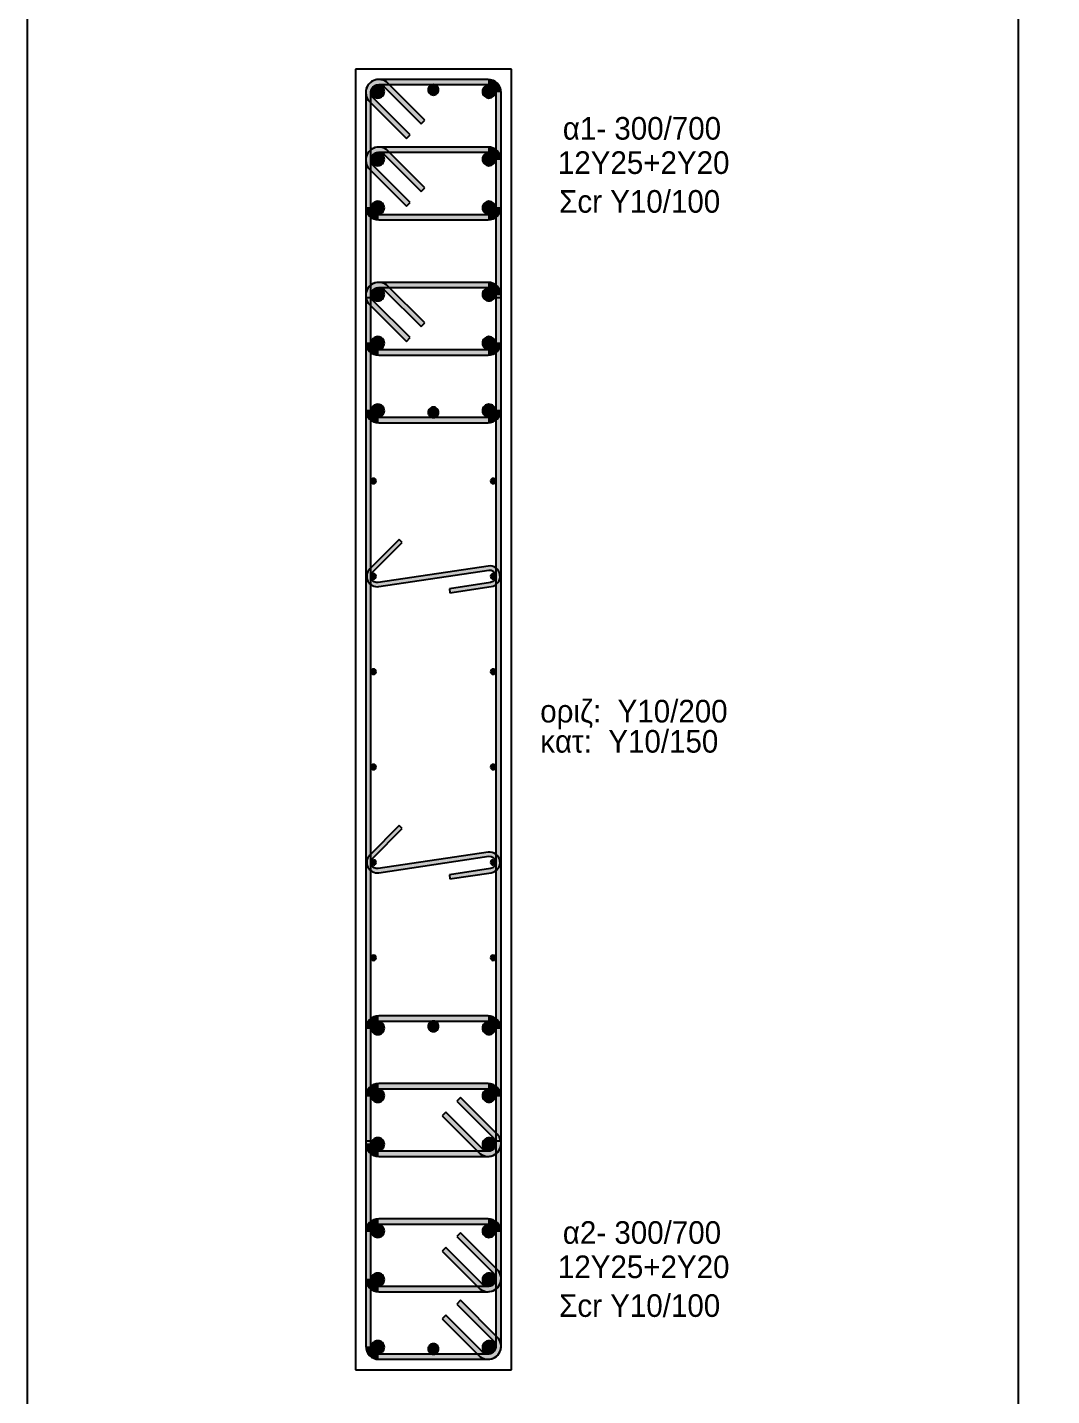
# Model space of a CAD drawing. Header units: millimetres. Extents: x -2171 to 1563, y -1758 to -1505.
# Drawn here: x -1565.68 to -1555.84, y -1618.54 to -1605.4 of the extents above; entities that cross this region are included whole.
import ezdxf

# ---------------------------------------------------------------- set-up
doc = ezdxf.new("R2010")
doc.units = ezdxf.units.MM
for name, color, linetype in [('-S_TEXT', 3, 'Continuous'), ('Col_Det', 7, 'Continuous'), ('Col_Det_Fill', 7, 'Continuous'), ('Geo_Col_Pro_1', 7, 'Continuous')]:
    doc.layers.add(name, color=color, linetype=linetype)
doc.styles.add('S1Arl22_b_934_161', font='arial.ttf', dxfattribs={"width": 0.933629, "height": 0.002175})

msp = doc.modelspace()

# ---------------------------------------------------------------- hatches: boundary and pattern name
at = {"layer": 'Col_Det_Fill'}
for color, points in [(252, [(-1562.2471, -1605.9675), (-1562.2117, -1605.9321, 0.6681786), (-1562.4251, -1606.0205), (-1562.3751, -1606.0205, -0.6681786)]), (252, [(-1562.3001, -1605.9455), (-1562.3001, -1605.8955, 0.6681786), (-1562.3885, -1606.1089), (-1562.3532, -1606.0735, -0.6681786)]), (252, [(-1561.2501, -1605.9455), (-1561.2501, -1605.8955), (-1562.3001, -1605.8955), (-1562.3001, -1605.9455)]), (252, [(-1561.1751, -1606.0205), (-1561.1251, -1606.0205, 0.4142136), (-1561.2501, -1605.8955), (-1561.2501, -1605.9455, -0.4142136)]), (252, [(-1562.3751, -1606.0205), (-1562.4251, -1606.0205), (-1562.4251, -1609.0705), (-1562.3751, -1609.0705)]), (12, [(-1562.309, -1605.9492, 0.4142136), (-1562.3715, -1606.0117, 0.4142136), (-1562.309, -1606.0742, 0.4142136), (-1562.2465, -1606.0117, 0.4142136)]), (252, [(-1561.8936, -1606.321), (-1561.8582, -1606.2857), (-1562.2117, -1605.9321), (-1562.2471, -1605.9675)]), (12, [(-1561.7752, -1605.9455, 0.4142136), (-1561.8252, -1605.9955, 0.4142136), (-1561.7752, -1606.0455, 0.4142136), (-1561.7252, -1605.9955, 0.4142136)]), (12, [(-1561.2413, -1605.9492, 0.4142136), (-1561.3038, -1606.0117, 0.4142136), (-1561.2413, -1606.0742, 0.4142136), (-1561.1788, -1606.0117, 0.4142136)]), (252, [(-1561.1751, -1609.0705), (-1561.1251, -1609.0705), (-1561.1251, -1606.0205), (-1561.1751, -1606.0205)]), (252, [(-1562.3532, -1606.0735), (-1562.3885, -1606.1089), (-1562.035, -1606.4624), (-1561.9996, -1606.4271)]), (252, [(-1562.2471, -1606.6175), (-1562.2117, -1606.5821, 0.6681786), (-1562.4251, -1606.6705), (-1562.3751, -1606.6705, -0.6681786)]), (252, [(-1562.3001, -1606.5955), (-1562.3001, -1606.5455, 0.6681786), (-1562.3885, -1606.7589), (-1562.3532, -1606.7235, -0.6681786)]), (252, [(-1561.2501, -1606.5955), (-1561.2501, -1606.5455), (-1562.3001, -1606.5455), (-1562.3001, -1606.5955)]), (252, [(-1561.8936, -1606.971), (-1561.8582, -1606.9357), (-1562.2117, -1606.5821), (-1562.2471, -1606.6175)]), (252, [(-1561.1751, -1606.6705), (-1561.1251, -1606.6705, 0.4142136), (-1561.2501, -1606.5455), (-1561.2501, -1606.5955, -0.4142136)]), (252, [(-1562.3751, -1606.6705), (-1562.4251, -1606.6705), (-1562.4251, -1607.1205), (-1562.3751, -1607.1205)]), (56, [(-1562.309, -1606.5992, 0.4142136), (-1562.3715, -1606.6617, 0.4142136), (-1562.309, -1606.7242, 0.4142136), (-1562.2465, -1606.6617, 0.4142136)]), (56, [(-1561.2413, -1606.5992, 0.4142136), (-1561.3038, -1606.6617, 0.4142136), (-1561.2413, -1606.7242, 0.4142136), (-1561.1788, -1606.6617, 0.4142136)]), (252, [(-1561.1751, -1607.1205), (-1561.1251, -1607.1205), (-1561.1251, -1606.6705), (-1561.1751, -1606.6705)]), (252, [(-1562.3532, -1606.7235), (-1562.3885, -1606.7589), (-1562.035, -1607.1124), (-1561.9996, -1607.0771)]), (56, [(-1562.309, -1607.0668, 0.4142136), (-1562.3715, -1607.1293, 0.4142136), (-1562.309, -1607.1918, 0.4142136), (-1562.2465, -1607.1293, 0.4142136)]), (56, [(-1561.2413, -1607.0668, 0.4142136), (-1561.3038, -1607.1293, 0.4142136), (-1561.2413, -1607.1918, 0.4142136), (-1561.1788, -1607.1293, 0.4142136)]), (252, [(-1562.3751, -1607.1205), (-1562.4251, -1607.1205, 0.4142136), (-1562.3001, -1607.2455), (-1562.3001, -1607.1955, -0.4142136)]), (252, [(-1562.3001, -1607.1955), (-1562.3001, -1607.2455), (-1561.2501, -1607.2455), (-1561.2501, -1607.1955)]), (252, [(-1561.2501, -1607.1955), (-1561.2501, -1607.2455, 0.4142136), (-1561.1251, -1607.1205), (-1561.1751, -1607.1205, -0.4142136)]), (252, [(-1562.2471, -1607.9175), (-1562.2117, -1607.8821, 0.6681786), (-1562.4251, -1607.9705), (-1562.3751, -1607.9705, -0.6681786)]), (252, [(-1562.3001, -1607.8955), (-1562.3001, -1607.8455, 0.6681786), (-1562.3885, -1608.0589), (-1562.3532, -1608.0235, -0.6681786)]), (56, [(-1562.309, -1607.8992, 0.4142136), (-1562.3715, -1607.9617, 0.4142136), (-1562.309, -1608.0242, 0.4142136), (-1562.2465, -1607.9617, 0.4142136)]), (252, [(-1561.2501, -1607.8955), (-1561.2501, -1607.8455), (-1562.3001, -1607.8455), (-1562.3001, -1607.8955)]), (252, [(-1561.8936, -1608.271), (-1561.8582, -1608.2357), (-1562.2117, -1607.8821), (-1562.2471, -1607.9175)]), (56, [(-1561.2413, -1607.8992, 0.4142136), (-1561.3038, -1607.9617, 0.4142136), (-1561.2413, -1608.0242, 0.4142136), (-1561.1788, -1607.9617, 0.4142136)]), (252, [(-1561.1751, -1607.9705), (-1561.1251, -1607.9705, 0.4142136), (-1561.2501, -1607.8455), (-1561.2501, -1607.8955, -0.4142136)]), (252, [(-1562.3751, -1607.9705), (-1562.4251, -1607.9705), (-1562.4251, -1608.4205), (-1562.3751, -1608.4205)]), (252, [(-1562.3751, -1607.994), (-1562.4251, -1607.994), (-1562.4251, -1616.0969), (-1562.3751, -1616.0969)]), (252, [(-1562.3532, -1608.0235), (-1562.3885, -1608.0589), (-1562.035, -1608.4124), (-1561.9996, -1608.3771)]), (252, [(-1561.1751, -1608.4205), (-1561.1251, -1608.4205), (-1561.1251, -1607.9705), (-1561.1751, -1607.9705)]), (252, [(-1561.1751, -1616.0969), (-1561.1251, -1616.0969), (-1561.1251, -1607.994), (-1561.1751, -1607.994)]), (252, [(-1562.3751, -1608.4205), (-1562.4251, -1608.4205, 0.4142136), (-1562.3001, -1608.5455), (-1562.3001, -1608.4955, -0.4142136)]), (56, [(-1562.309, -1608.3668, 0.4142136), (-1562.3715, -1608.4293, 0.4142136), (-1562.309, -1608.4918, 0.4142136), (-1562.2465, -1608.4293, 0.4142136)]), (56, [(-1561.2413, -1608.3668, 0.4142136), (-1561.3038, -1608.4293, 0.4142136), (-1561.2413, -1608.4918, 0.4142136), (-1561.1788, -1608.4293, 0.4142136)]), (252, [(-1561.2501, -1608.4955), (-1561.2501, -1608.5455, 0.4142136), (-1561.1251, -1608.4205), (-1561.1751, -1608.4205, -0.4142136)]), (252, [(-1562.3001, -1608.4955), (-1562.3001, -1608.5455), (-1561.2501, -1608.5455), (-1561.2501, -1608.4955)]), (252, [(-1562.3751, -1609.0705), (-1562.4251, -1609.0705, 0.4142136), (-1562.3001, -1609.1955), (-1562.3001, -1609.1455, -0.4142136)]), (12, [(-1562.309, -1609.0168, 0.4142136), (-1562.3715, -1609.0793, 0.4142136), (-1562.309, -1609.1418, 0.4142136), (-1562.2465, -1609.0793, 0.4142136)]), (12, [(-1561.7752, -1609.0455, 0.4142136), (-1561.8252, -1609.0955, 0.4142136), (-1561.7752, -1609.1455, 0.4142136), (-1561.7252, -1609.0955, 0.4142136)]), (12, [(-1561.2413, -1609.0168, 0.4142136), (-1561.3038, -1609.0793, 0.4142136), (-1561.2413, -1609.1418, 0.4142136), (-1561.1788, -1609.0793, 0.4142136)]), (252, [(-1561.2501, -1609.1455), (-1561.2501, -1609.1955, 0.4142136), (-1561.1251, -1609.0705), (-1561.1751, -1609.0705, -0.4142136)]), (252, [(-1562.3001, -1609.1455), (-1562.3001, -1609.1955), (-1561.2501, -1609.1955), (-1561.2501, -1609.1455)]), (133, [(-1562.3501, -1609.7792, 0.4142136), (-1562.3251, -1609.7542, 0.4142136), (-1562.3501, -1609.7292, 0.4142136), (-1562.3751, -1609.7542, 0.4142136)]), (133, [(-1561.2001, -1609.7792, 0.4142136), (-1561.1751, -1609.7542, 0.4142136), (-1561.2001, -1609.7292, 0.4142136), (-1561.2251, -1609.7542, 0.4142136)]), (252, [(-1562.3858, -1610.6), (-1562.3576, -1610.6283), (-1562.0747, -1610.3455), (-1562.103, -1610.3172)]), (252, [(-1562.3003, -1610.7696), (-1562.3062, -1610.7301, -0.7233449), (-1562.3576, -1610.6283), (-1562.3858, -1610.6, 0.7233449)]), (133, [(-1562.3501, -1610.6957, 0.4142136), (-1562.3251, -1610.6707, 0.4142136), (-1562.3501, -1610.6457, 0.4142136), (-1562.3751, -1610.6707, 0.4142136)]), (252, [(-1561.244, -1610.6114), (-1561.25, -1610.5718), (-1562.3062, -1610.7301), (-1562.3003, -1610.7696)]), (252, [(-1561.2262, -1610.7301), (-1561.2203, -1610.7696, 1), (-1561.25, -1610.5718), (-1561.244, -1610.6114, -1)]), (133, [(-1561.2001, -1610.6957, 0.4142136), (-1561.1751, -1610.6707, 0.4142136), (-1561.2001, -1610.6457, 0.4142136), (-1561.2251, -1610.6707, 0.4142136)]), (252, [(-1561.6218, -1610.7893), (-1561.6159, -1610.8289), (-1561.2203, -1610.7696), (-1561.2262, -1610.7301)]), (133, [(-1562.3501, -1611.6122, 0.4142136), (-1562.3251, -1611.5872, 0.4142136), (-1562.3501, -1611.5622, 0.4142136), (-1562.3751, -1611.5872, 0.4142136)]), (133, [(-1561.2001, -1611.6122, 0.4142136), (-1561.1751, -1611.5872, 0.4142136), (-1561.2001, -1611.5622, 0.4142136), (-1561.2251, -1611.5872, 0.4142136)]), (133, [(-1562.3501, -1612.5287, 0.4142136), (-1562.3251, -1612.5037, 0.4142136), (-1562.3501, -1612.4787, 0.4142136), (-1562.3751, -1612.5037, 0.4142136)]), (133, [(-1561.2001, -1612.5287, 0.4142136), (-1561.1751, -1612.5037, 0.4142136), (-1561.2001, -1612.4787, 0.4142136), (-1561.2251, -1612.5037, 0.4142136)]), (252, [(-1562.3858, -1613.3495), (-1562.3576, -1613.3777), (-1562.0747, -1613.0949), (-1562.103, -1613.0666)]), (252, [(-1562.3003, -1613.5191), (-1562.3062, -1613.4795, -0.7233449), (-1562.3576, -1613.3777), (-1562.3858, -1613.3495, 0.7233449)]), (133, [(-1562.3501, -1613.4452, 0.4142136), (-1562.3251, -1613.4202, 0.4142136), (-1562.3501, -1613.3952, 0.4142136), (-1562.3751, -1613.4202, 0.4142136)]), (252, [(-1561.244, -1613.3608), (-1561.25, -1613.3213), (-1562.3062, -1613.4795), (-1562.3003, -1613.5191)]), (252, [(-1561.2262, -1613.4795), (-1561.2203, -1613.5191, 1), (-1561.25, -1613.3213), (-1561.244, -1613.3608, -1)]), (133, [(-1561.2001, -1613.4452, 0.4142136), (-1561.1751, -1613.4202, 0.4142136), (-1561.2001, -1613.3952, 0.4142136), (-1561.2251, -1613.4202, 0.4142136)]), (252, [(-1561.6218, -1613.5388), (-1561.6159, -1613.5783), (-1561.2203, -1613.5191), (-1561.2262, -1613.4795)]), (133, [(-1562.3501, -1614.3617, 0.4142136), (-1562.3251, -1614.3367, 0.4142136), (-1562.3501, -1614.3117, 0.4142136), (-1562.3751, -1614.3367, 0.4142136)]), (133, [(-1561.2001, -1614.3617, 0.4142136), (-1561.1751, -1614.3367, 0.4142136), (-1561.2001, -1614.3117, 0.4142136), (-1561.2251, -1614.3367, 0.4142136)]), (252, [(-1562.3001, -1614.9454), (-1562.3001, -1614.8954, 0.4142136), (-1562.4251, -1615.0204), (-1562.3751, -1615.0204, -0.4142136)]), (12, [(-1562.309, -1615.0741, 0.4142136), (-1562.2465, -1615.0116, 0.4142136), (-1562.309, -1614.9491, 0.4142136), (-1562.3715, -1615.0116, 0.4142136)]), (252, [(-1561.2501, -1614.9454), (-1561.2501, -1614.8954), (-1562.3001, -1614.8954), (-1562.3001, -1614.9454)]), (12, [(-1561.7752, -1615.0454, 0.4142136), (-1561.7252, -1614.9954, 0.4142136), (-1561.7752, -1614.9454, 0.4142136), (-1561.8252, -1614.9954, 0.4142136)]), (12, [(-1561.2413, -1615.0741, 0.4142136), (-1561.1788, -1615.0116, 0.4142136), (-1561.2413, -1614.9491, 0.4142136), (-1561.3038, -1615.0116, 0.4142136)]), (252, [(-1561.1751, -1615.0204), (-1561.1251, -1615.0204, 0.4142136), (-1561.2501, -1614.8954), (-1561.2501, -1614.9454, -0.4142136)]), (252, [(-1562.3751, -1615.0204), (-1562.4251, -1615.0204), (-1562.4251, -1618.0704), (-1562.3751, -1618.0704)]), (252, [(-1561.1751, -1618.0704), (-1561.1251, -1618.0704), (-1561.1251, -1615.0204), (-1561.1751, -1615.0204)]), (252, [(-1562.3001, -1615.5954), (-1562.3001, -1615.5454, 0.4142136), (-1562.4251, -1615.6704), (-1562.3751, -1615.6704, -0.4142136)]), (56, [(-1562.309, -1615.7241, 0.4142136), (-1562.2465, -1615.6616, 0.4142136), (-1562.309, -1615.5991, 0.4142136), (-1562.3715, -1615.6616, 0.4142136)]), (252, [(-1561.2501, -1615.5954), (-1561.2501, -1615.5454), (-1562.3001, -1615.5454), (-1562.3001, -1615.5954)]), (56, [(-1561.2413, -1615.7241, 0.4142136), (-1561.1788, -1615.6616, 0.4142136), (-1561.2413, -1615.5991, 0.4142136), (-1561.3038, -1615.6616, 0.4142136)]), (252, [(-1561.1751, -1615.6704), (-1561.1251, -1615.6704, 0.4142136), (-1561.2501, -1615.5454), (-1561.2501, -1615.5954, -0.4142136)]), (252, [(-1562.3751, -1615.6704), (-1562.4251, -1615.6704), (-1562.4251, -1616.1204), (-1562.3751, -1616.1204)]), (252, [(-1561.1971, -1616.0674), (-1561.1617, -1616.032), (-1561.5153, -1615.6785), (-1561.5507, -1615.7138)]), (252, [(-1561.1751, -1616.1204), (-1561.1251, -1616.1204), (-1561.1251, -1615.6704), (-1561.1751, -1615.6704)]), (252, [(-1561.6567, -1615.8199), (-1561.6921, -1615.8552), (-1561.3385, -1616.2088), (-1561.3032, -1616.1734)]), (252, [(-1561.2501, -1616.1954), (-1561.2501, -1616.2454, 0.6681786), (-1561.1617, -1616.032), (-1561.1971, -1616.0674, -0.6681786)]), (252, [(-1562.3751, -1616.1204), (-1562.4251, -1616.1204, 0.4142136), (-1562.3001, -1616.2454), (-1562.3001, -1616.1954, -0.4142136)]), (56, [(-1562.309, -1616.1917, 0.4142136), (-1562.2465, -1616.1292, 0.4142136), (-1562.309, -1616.0667, 0.4142136), (-1562.3715, -1616.1292, 0.4142136)]), (252, [(-1561.3032, -1616.1734), (-1561.3385, -1616.2088, 0.6681786), (-1561.1251, -1616.1204), (-1561.1751, -1616.1204, -0.6681786)]), (56, [(-1561.2413, -1616.1917, 0.4142136), (-1561.1788, -1616.1292, 0.4142136), (-1561.2413, -1616.0667, 0.4142136), (-1561.3038, -1616.1292, 0.4142136)]), (252, [(-1562.3001, -1616.1954), (-1562.3001, -1616.2454), (-1561.2501, -1616.2454), (-1561.2501, -1616.1954)]), (252, [(-1562.3001, -1616.8954), (-1562.3001, -1616.8454, 0.4142136), (-1562.4251, -1616.9704), (-1562.3751, -1616.9704, -0.4142136)]), (252, [(-1562.3751, -1616.9704), (-1562.4251, -1616.9704), (-1562.4251, -1617.4204), (-1562.3751, -1617.4204)]), (56, [(-1562.309, -1617.0241, 0.4142136), (-1562.2465, -1616.9616, 0.4142136), (-1562.309, -1616.8991, 0.4142136), (-1562.3715, -1616.9616, 0.4142136)]), (252, [(-1561.2501, -1616.8954), (-1561.2501, -1616.8454), (-1562.3001, -1616.8454), (-1562.3001, -1616.8954)]), (56, [(-1561.2413, -1617.0241, 0.4142136), (-1561.1788, -1616.9616, 0.4142136), (-1561.2413, -1616.8991, 0.4142136), (-1561.3038, -1616.9616, 0.4142136)]), (252, [(-1561.1751, -1616.9704), (-1561.1251, -1616.9704, 0.4142136), (-1561.2501, -1616.8454), (-1561.2501, -1616.8954, -0.4142136)]), (252, [(-1561.1751, -1617.4204), (-1561.1251, -1617.4204), (-1561.1251, -1616.9704), (-1561.1751, -1616.9704)]), (252, [(-1561.1971, -1617.3674), (-1561.1617, -1617.332), (-1561.5153, -1616.9785), (-1561.5507, -1617.0138)]), (252, [(-1561.6567, -1617.1199), (-1561.6921, -1617.1552), (-1561.3385, -1617.5088), (-1561.3032, -1617.4734)]), (56, [(-1562.309, -1617.4917, 0.4142136), (-1562.2465, -1617.4292, 0.4142136), (-1562.309, -1617.3667, 0.4142136), (-1562.3715, -1617.4292, 0.4142136)]), (56, [(-1561.2413, -1617.4917, 0.4142136), (-1561.1788, -1617.4292, 0.4142136), (-1561.2413, -1617.3667, 0.4142136), (-1561.3038, -1617.4292, 0.4142136)]), (252, [(-1561.2501, -1617.4954), (-1561.2501, -1617.5454, 0.6681786), (-1561.1617, -1617.332), (-1561.1971, -1617.3674, -0.6681786)]), (252, [(-1562.3751, -1617.4204), (-1562.4251, -1617.4204, 0.4142136), (-1562.3001, -1617.5454), (-1562.3001, -1617.4954, -0.4142136)]), (252, [(-1562.3001, -1617.4954), (-1562.3001, -1617.5454), (-1561.2501, -1617.5454), (-1561.2501, -1617.4954)]), (252, [(-1561.3032, -1617.4734), (-1561.3385, -1617.5088, 0.6681786), (-1561.1251, -1617.4204), (-1561.1751, -1617.4204, -0.6681786)]), (252, [(-1561.1971, -1618.0174), (-1561.1617, -1617.982), (-1561.5153, -1617.6285), (-1561.5507, -1617.6638)]), (252, [(-1561.6567, -1617.7699), (-1561.6921, -1617.8052), (-1561.3385, -1618.1588), (-1561.3032, -1618.1234)]), (12, [(-1562.309, -1618.1417, 0.4142136), (-1562.2465, -1618.0792, 0.4142136), (-1562.309, -1618.0167, 0.4142136), (-1562.3715, -1618.0792, 0.4142136)]), (12, [(-1561.2413, -1618.1417, 0.4142136), (-1561.1788, -1618.0792, 0.4142136), (-1561.2413, -1618.0167, 0.4142136), (-1561.3038, -1618.0792, 0.4142136)]), (252, [(-1561.2501, -1618.1454), (-1561.2501, -1618.1954, 0.6681786), (-1561.1617, -1617.982), (-1561.1971, -1618.0174, -0.6681786)]), (252, [(-1562.3751, -1618.0704), (-1562.4251, -1618.0704, 0.4142136), (-1562.3001, -1618.1954), (-1562.3001, -1618.1454, -0.4142136)]), (252, [(-1562.3001, -1618.1454), (-1562.3001, -1618.1954), (-1561.2501, -1618.1954), (-1561.2501, -1618.1454)]), (12, [(-1561.7752, -1618.1454, 0.4142136), (-1561.7252, -1618.0954, 0.4142136), (-1561.7752, -1618.0454, 0.4142136), (-1561.8252, -1618.0954, 0.4142136)]), (252, [(-1561.3032, -1618.1234), (-1561.3385, -1618.1588, 0.6681786), (-1561.1251, -1618.0704), (-1561.1751, -1618.0704, -0.6681786)])]:
    msp.add_hatch(color=color, dxfattribs=at).paths.add_polyline_path(points)

# ---------------------------------------------------------------- linework, layer by layer
at = {"layer": '-S_TEXT', "ltscale": 5}
msp.add_lwpolyline([(-1565.6761, -1590.2497), (-1507.5286, -1590.2497), (-1507.5286, -1630.2944), (-1565.6761, -1630.2944)], close=True, dxfattribs=at)
at = {"layer": 'Col_Det', "color": 7}
for points in [[(-1561.0251, -1605.7955), (-1562.5251, -1605.7955)], [(-1562.5251, -1605.7955), (-1562.5251, -1618.2954)], [(-1561.0251, -1618.2954), (-1561.0251, -1605.7955)], [(-1561.2501, -1605.8955), (-1562.3001, -1605.8955)], [(-1562.4251, -1606.0205), (-1562.4251, -1609.0705)], [(-1562.3751, -1609.0705), (-1562.3751, -1606.0205)], [(-1562.3001, -1605.9455), (-1561.2501, -1605.9455)], [(-1562.2471, -1605.9675), (-1561.8936, -1606.321)], [(-1561.8582, -1606.2857), (-1562.2117, -1605.9321)], [(-1561.1751, -1606.0205), (-1561.1751, -1609.0705)], [(-1561.1251, -1609.0705), (-1561.1251, -1606.0205)], [(-1562.3885, -1606.1089), (-1562.035, -1606.4624)], [(-1561.9996, -1606.4271), (-1562.3532, -1606.0735)], [(-1561.8936, -1606.321), (-1561.8582, -1606.2857)], [(-1562.035, -1606.4624), (-1561.9996, -1606.4271)], [(-1561.2501, -1606.5455), (-1562.3001, -1606.5455)], [(-1561.8582, -1606.9357), (-1562.2117, -1606.5821)], [(-1562.4251, -1606.6705), (-1562.4251, -1607.1205)], [(-1562.3751, -1607.1205), (-1562.3751, -1606.6705)], [(-1562.3001, -1606.5955), (-1561.2501, -1606.5955)], [(-1562.2471, -1606.6175), (-1561.8936, -1606.971)], [(-1561.1751, -1606.6705), (-1561.1751, -1607.1205)], [(-1561.1251, -1607.1205), (-1561.1251, -1606.6705)], [(-1562.3885, -1606.7589), (-1562.035, -1607.1124)], [(-1561.9996, -1607.0771), (-1562.3532, -1606.7235)], [(-1561.8936, -1606.971), (-1561.8582, -1606.9357)], [(-1562.035, -1607.1124), (-1561.9996, -1607.0771)], [(-1561.2501, -1607.1955), (-1562.3001, -1607.1955)], [(-1562.3001, -1607.2455), (-1561.2501, -1607.2455)], [(-1561.2501, -1607.8455), (-1562.3001, -1607.8455)], [(-1562.3001, -1607.8955), (-1561.2501, -1607.8955)], [(-1561.8582, -1608.2357), (-1562.2117, -1607.8821)], [(-1562.4251, -1607.9705), (-1562.4251, -1608.4205)], [(-1562.3751, -1607.994), (-1562.4251, -1607.994)], [(-1562.4251, -1607.994), (-1562.4251, -1616.0969)], [(-1562.3751, -1608.4205), (-1562.3751, -1607.9705)], [(-1562.3751, -1616.0969), (-1562.3751, -1607.994)], [(-1561.9996, -1608.3771), (-1562.3532, -1608.0235)], [(-1562.2471, -1607.9175), (-1561.8936, -1608.271)], [(-1561.1751, -1607.9705), (-1561.1751, -1608.4205)], [(-1561.1251, -1607.994), (-1561.1751, -1607.994)], [(-1561.1751, -1607.994), (-1561.1751, -1616.0969)], [(-1561.1251, -1608.4205), (-1561.1251, -1607.9705)], [(-1561.1251, -1616.0969), (-1561.1251, -1607.994)], [(-1562.3885, -1608.0589), (-1562.035, -1608.4124)], [(-1561.8936, -1608.271), (-1561.8582, -1608.2357)], [(-1562.035, -1608.4124), (-1561.9996, -1608.3771)], [(-1561.2501, -1608.4955), (-1562.3001, -1608.4955)], [(-1562.3001, -1608.5455), (-1561.2501, -1608.5455)], [(-1561.2501, -1609.1455), (-1562.3001, -1609.1455)], [(-1562.3001, -1609.1955), (-1561.2501, -1609.1955)], [(-1562.103, -1610.3172), (-1562.3858, -1610.6)], [(-1562.3576, -1610.6283), (-1562.0747, -1610.3455)], [(-1562.0747, -1610.3455), (-1562.103, -1610.3172)], [(-1561.25, -1610.5718), (-1562.3062, -1610.7301)], [(-1562.3003, -1610.7696), (-1561.244, -1610.6114)], [(-1561.2262, -1610.7301), (-1561.6218, -1610.7893)], [(-1561.6218, -1610.7893), (-1561.6159, -1610.8289)], [(-1561.6159, -1610.8289), (-1561.2203, -1610.7696)], [(-1562.103, -1613.0666), (-1562.3858, -1613.3495)], [(-1562.3576, -1613.3777), (-1562.0747, -1613.0949)], [(-1562.0747, -1613.0949), (-1562.103, -1613.0666)], [(-1561.25, -1613.3213), (-1562.3062, -1613.4795)], [(-1562.3003, -1613.5191), (-1561.244, -1613.3608)], [(-1561.2262, -1613.4795), (-1561.6218, -1613.5388)], [(-1561.6218, -1613.5388), (-1561.6159, -1613.5783)], [(-1561.6159, -1613.5783), (-1561.2203, -1613.5191)], [(-1561.2501, -1614.8954), (-1562.3001, -1614.8954)], [(-1562.3001, -1614.9454), (-1561.2501, -1614.9454)], [(-1562.4251, -1615.0204), (-1562.4251, -1618.0704)], [(-1562.3751, -1618.0704), (-1562.3751, -1615.0204)], [(-1561.1751, -1615.0204), (-1561.1751, -1618.0704)], [(-1561.1251, -1618.0704), (-1561.1251, -1615.0204)], [(-1561.2501, -1615.5454), (-1562.3001, -1615.5454)], [(-1562.3001, -1615.5954), (-1561.2501, -1615.5954)], [(-1562.4251, -1615.6704), (-1562.4251, -1616.1204)], [(-1562.3751, -1616.1204), (-1562.3751, -1615.6704)], [(-1561.5153, -1615.6785), (-1561.5507, -1615.7138)], [(-1561.5507, -1615.7138), (-1561.1971, -1616.0674)], [(-1561.1617, -1616.032), (-1561.5153, -1615.6785)], [(-1561.1751, -1615.6704), (-1561.1751, -1616.1204)], [(-1561.1251, -1616.1204), (-1561.1251, -1615.6704)], [(-1561.6567, -1615.8199), (-1561.6921, -1615.8552)], [(-1561.6921, -1615.8552), (-1561.3385, -1616.2088)], [(-1561.3032, -1616.1734), (-1561.6567, -1615.8199)], [(-1562.4251, -1616.0969), (-1562.3751, -1616.0969)], [(-1561.1751, -1616.0969), (-1561.1251, -1616.0969)], [(-1561.2501, -1616.1954), (-1562.3001, -1616.1954)], [(-1562.3001, -1616.2454), (-1561.2501, -1616.2454)], [(-1562.4251, -1616.9704), (-1562.4251, -1617.4204)], [(-1562.3751, -1617.4204), (-1562.3751, -1616.9704)], [(-1561.2501, -1616.8454), (-1562.3001, -1616.8454)], [(-1562.3001, -1616.8954), (-1561.2501, -1616.8954)], [(-1561.1751, -1616.9704), (-1561.1751, -1617.4204)], [(-1561.1251, -1617.4204), (-1561.1251, -1616.9704)], [(-1561.5153, -1616.9785), (-1561.5507, -1617.0138)], [(-1561.5507, -1617.0138), (-1561.1971, -1617.3674)], [(-1561.1617, -1617.332), (-1561.5153, -1616.9785)], [(-1561.6567, -1617.1199), (-1561.6921, -1617.1552)], [(-1561.6921, -1617.1552), (-1561.3385, -1617.5088)], [(-1561.3032, -1617.4734), (-1561.6567, -1617.1199)], [(-1561.2501, -1617.4954), (-1562.3001, -1617.4954)], [(-1562.3001, -1617.5454), (-1561.2501, -1617.5454)], [(-1561.5153, -1617.6285), (-1561.5507, -1617.6638)], [(-1561.1617, -1617.982), (-1561.5153, -1617.6285)], [(-1561.5507, -1617.6638), (-1561.1971, -1618.0174)], [(-1561.6567, -1617.7699), (-1561.6921, -1617.8052)], [(-1561.6921, -1617.8052), (-1561.3385, -1618.1588)], [(-1561.3032, -1618.1234), (-1561.6567, -1617.7699)], [(-1561.2501, -1618.1454), (-1562.3001, -1618.1454)], [(-1562.3001, -1618.1954), (-1561.2501, -1618.1954)], [(-1562.5251, -1618.2954), (-1561.0251, -1618.2954)]]:
    msp.add_lwpolyline(points, dxfattribs=at)
for points in [[(-1562.2117, -1605.9321, 0.6681786), (-1562.4251, -1606.0205)], [(-1562.3001, -1605.8955, 0.6681786), (-1562.3885, -1606.1089)], [(-1561.1251, -1606.0205, 0.4142136), (-1561.2501, -1605.8955)], [(-1562.3751, -1606.0205, -0.6681786), (-1562.2471, -1605.9675, -0.6681786)], [(-1562.3532, -1606.0735, -0.6681786), (-1562.3001, -1605.9455, -0.6681786)], [(-1562.309, -1605.9492, 0.4142136), (-1562.3715, -1606.0117, 0.4142136)], [(-1562.3715, -1606.0117, 0.4142136), (-1562.309, -1606.0742, 0.4142136)], [(-1562.2465, -1606.0117, 0.4142136), (-1562.309, -1605.9492, 0.4142136)], [(-1562.309, -1606.0742, 0.4142136), (-1562.2465, -1606.0117, 0.4142136)], [(-1561.7752, -1605.9455, 0.4142136), (-1561.8252, -1605.9955, 0.4142136)], [(-1561.8252, -1605.9955, 0.4142136), (-1561.7752, -1606.0455, 0.4142136)], [(-1561.7252, -1605.9955, 0.4142136), (-1561.7752, -1605.9455, 0.4142136)], [(-1561.7752, -1606.0455, 0.4142136), (-1561.7252, -1605.9955, 0.4142136)], [(-1561.2413, -1605.9492, 0.4142136), (-1561.3038, -1606.0117, 0.4142136)], [(-1561.3038, -1606.0117, 0.4142136), (-1561.2413, -1606.0742, 0.4142136)], [(-1561.2501, -1605.9455, -0.4142136), (-1561.1751, -1606.0205, -0.4142136)], [(-1561.1788, -1606.0117, 0.4142136), (-1561.2413, -1605.9492, 0.4142136)], [(-1561.2413, -1606.0742, 0.4142136), (-1561.1788, -1606.0117, 0.4142136)], [(-1562.2117, -1606.5821, 0.6681786), (-1562.4251, -1606.6705)], [(-1562.3001, -1606.5455, 0.6681786), (-1562.3885, -1606.7589)], [(-1561.1251, -1606.6705, 0.4142136), (-1561.2501, -1606.5455)], [(-1562.3751, -1606.6705, -0.6681786), (-1562.2471, -1606.6175, -0.6681786)], [(-1562.3532, -1606.7235, -0.6681786), (-1562.3001, -1606.5955, -0.6681786)], [(-1562.309, -1606.5992, 0.4142136), (-1562.3715, -1606.6617, 0.4142136)], [(-1562.3715, -1606.6617, 0.4142136), (-1562.309, -1606.7242, 0.4142136)], [(-1562.2465, -1606.6617, 0.4142136), (-1562.309, -1606.5992, 0.4142136)], [(-1562.309, -1606.7242, 0.4142136), (-1562.2465, -1606.6617, 0.4142136)], [(-1561.2413, -1606.5992, 0.4142136), (-1561.3038, -1606.6617, 0.4142136)], [(-1561.3038, -1606.6617, 0.4142136), (-1561.2413, -1606.7242, 0.4142136)], [(-1561.2501, -1606.5955, -0.4142136), (-1561.1751, -1606.6705, -0.4142136)], [(-1561.1788, -1606.6617, 0.4142136), (-1561.2413, -1606.5992, 0.4142136)], [(-1561.2413, -1606.7242, 0.4142136), (-1561.1788, -1606.6617, 0.4142136)], [(-1562.309, -1607.0668, 0.4142136), (-1562.3715, -1607.1293, 0.4142136)], [(-1562.2465, -1607.1293, 0.4142136), (-1562.309, -1607.0668, 0.4142136)], [(-1561.2413, -1607.0668, 0.4142136), (-1561.3038, -1607.1293, 0.4142136)], [(-1561.1788, -1607.1293, 0.4142136), (-1561.2413, -1607.0668, 0.4142136)], [(-1562.4251, -1607.1205, 0.4142136), (-1562.3001, -1607.2455)], [(-1562.3001, -1607.1955, -0.4142136), (-1562.3751, -1607.1205, -0.4142136)], [(-1562.3715, -1607.1293, 0.4142136), (-1562.309, -1607.1918, 0.4142136)], [(-1562.309, -1607.1918, 0.4142136), (-1562.2465, -1607.1293, 0.4142136)], [(-1561.3038, -1607.1293, 0.4142136), (-1561.2413, -1607.1918, 0.4142136)], [(-1561.2501, -1607.2455, 0.4142136), (-1561.1251, -1607.1205)], [(-1561.1751, -1607.1205, -0.4142136), (-1561.2501, -1607.1955, -0.4142136)], [(-1561.2413, -1607.1918, 0.4142136), (-1561.1788, -1607.1293, 0.4142136)], [(-1562.2117, -1607.8821, 0.6681786), (-1562.4251, -1607.9705)], [(-1562.3001, -1607.8455, 0.6681786), (-1562.3885, -1608.0589)], [(-1562.3751, -1607.9705, -0.6681786), (-1562.2471, -1607.9175, -0.6681786)], [(-1562.3532, -1608.0235, -0.6681786), (-1562.3001, -1607.8955, -0.6681786)], [(-1562.309, -1607.8992, 0.4142136), (-1562.3715, -1607.9617, 0.4142136)], [(-1562.2465, -1607.9617, 0.4142136), (-1562.309, -1607.8992, 0.4142136)], [(-1561.2413, -1607.8992, 0.4142136), (-1561.3038, -1607.9617, 0.4142136)], [(-1561.1251, -1607.9705, 0.4142136), (-1561.2501, -1607.8455)], [(-1561.2501, -1607.8955, -0.4142136), (-1561.1751, -1607.9705, -0.4142136)], [(-1561.1788, -1607.9617, 0.4142136), (-1561.2413, -1607.8992, 0.4142136)], [(-1562.3715, -1607.9617, 0.4142136), (-1562.309, -1608.0242, 0.4142136)], [(-1562.309, -1608.0242, 0.4142136), (-1562.2465, -1607.9617, 0.4142136)], [(-1561.3038, -1607.9617, 0.4142136), (-1561.2413, -1608.0242, 0.4142136)], [(-1561.2413, -1608.0242, 0.4142136), (-1561.1788, -1607.9617, 0.4142136)], [(-1562.4251, -1608.4205, 0.4142136), (-1562.3001, -1608.5455)], [(-1562.3001, -1608.4955, -0.4142136), (-1562.3751, -1608.4205, -0.4142136)], [(-1562.309, -1608.3668, 0.4142136), (-1562.3715, -1608.4293, 0.4142136)], [(-1562.2465, -1608.4293, 0.4142136), (-1562.309, -1608.3668, 0.4142136)], [(-1561.2413, -1608.3668, 0.4142136), (-1561.3038, -1608.4293, 0.4142136)], [(-1561.2501, -1608.5455, 0.4142136), (-1561.1251, -1608.4205)], [(-1561.1751, -1608.4205, -0.4142136), (-1561.2501, -1608.4955, -0.4142136)], [(-1561.1788, -1608.4293, 0.4142136), (-1561.2413, -1608.3668, 0.4142136)], [(-1562.3715, -1608.4293, 0.4142136), (-1562.309, -1608.4918, 0.4142136)], [(-1562.309, -1608.4918, 0.4142136), (-1562.2465, -1608.4293, 0.4142136)], [(-1561.3038, -1608.4293, 0.4142136), (-1561.2413, -1608.4918, 0.4142136)], [(-1561.2413, -1608.4918, 0.4142136), (-1561.1788, -1608.4293, 0.4142136)], [(-1562.4251, -1609.0705, 0.4142136), (-1562.3001, -1609.1955)], [(-1562.3001, -1609.1455, -0.4142136), (-1562.3751, -1609.0705, -0.4142136)], [(-1562.309, -1609.0168, 0.4142136), (-1562.3715, -1609.0793, 0.4142136)], [(-1562.3715, -1609.0793, 0.4142136), (-1562.309, -1609.1418, 0.4142136)], [(-1562.2465, -1609.0793, 0.4142136), (-1562.309, -1609.0168, 0.4142136)], [(-1562.309, -1609.1418, 0.4142136), (-1562.2465, -1609.0793, 0.4142136)], [(-1561.7752, -1609.0455, 0.4142136), (-1561.8252, -1609.0955, 0.4142136)], [(-1561.7252, -1609.0955, 0.4142136), (-1561.7752, -1609.0455, 0.4142136)], [(-1561.2413, -1609.0168, 0.4142136), (-1561.3038, -1609.0793, 0.4142136)], [(-1561.3038, -1609.0793, 0.4142136), (-1561.2413, -1609.1418, 0.4142136)], [(-1561.2501, -1609.1955, 0.4142136), (-1561.1251, -1609.0705)], [(-1561.1751, -1609.0705, -0.4142136), (-1561.2501, -1609.1455, -0.4142136)], [(-1561.1788, -1609.0793, 0.4142136), (-1561.2413, -1609.0168, 0.4142136)], [(-1561.2413, -1609.1418, 0.4142136), (-1561.1788, -1609.0793, 0.4142136)], [(-1561.8252, -1609.0955, 0.4142136), (-1561.7752, -1609.1455, 0.4142136)], [(-1561.7752, -1609.1455, 0.4142136), (-1561.7252, -1609.0955, 0.4142136)], [(-1562.3501, -1609.7292, 0.4142136), (-1562.3751, -1609.7542, 0.4142136)], [(-1562.3251, -1609.7542, 0.4142136), (-1562.3501, -1609.7292, 0.4142136)], [(-1561.2001, -1609.7292, 0.4142136), (-1561.2251, -1609.7542, 0.4142136)], [(-1561.1751, -1609.7542, 0.4142136), (-1561.2001, -1609.7292, 0.4142136)], [(-1562.3751, -1609.7542, 0.4142136), (-1562.3501, -1609.7792, 0.4142136)], [(-1562.3501, -1609.7792, 0.4142136), (-1562.3251, -1609.7542, 0.4142136)], [(-1561.2251, -1609.7542, 0.4142136), (-1561.2001, -1609.7792, 0.4142136)], [(-1561.2001, -1609.7792, 0.4142136), (-1561.1751, -1609.7542, 0.4142136)], [(-1562.3858, -1610.6, 0.7233449), (-1562.3003, -1610.7696, 0.7233449)], [(-1562.3062, -1610.7301, -0.7233449), (-1562.3576, -1610.6283)], [(-1562.3501, -1610.6457, 0.4142136), (-1562.3751, -1610.6707, 0.4142136)], [(-1562.3251, -1610.6707, 0.4142136), (-1562.3501, -1610.6457, 0.4142136)], [(-1561.2203, -1610.7696, 1), (-1561.25, -1610.5718)], [(-1561.244, -1610.6114, -1), (-1561.2262, -1610.7301, -1)], [(-1561.2001, -1610.6457, 0.4142136), (-1561.2251, -1610.6707, 0.4142136)], [(-1561.1751, -1610.6707, 0.4142136), (-1561.2001, -1610.6457, 0.4142136)], [(-1562.3751, -1610.6707, 0.4142136), (-1562.3501, -1610.6957, 0.4142136)], [(-1562.3501, -1610.6957, 0.4142136), (-1562.3251, -1610.6707, 0.4142136)], [(-1561.2251, -1610.6707, 0.4142136), (-1561.2001, -1610.6957, 0.4142136)], [(-1561.2001, -1610.6957, 0.4142136), (-1561.1751, -1610.6707, 0.4142136)], [(-1562.3501, -1611.5622, 0.4142136), (-1562.3751, -1611.5872, 0.4142136)], [(-1562.3251, -1611.5872, 0.4142136), (-1562.3501, -1611.5622, 0.4142136)], [(-1561.2001, -1611.5622, 0.4142136), (-1561.2251, -1611.5872, 0.4142136)], [(-1561.1751, -1611.5872, 0.4142136), (-1561.2001, -1611.5622, 0.4142136)], [(-1562.3751, -1611.5872, 0.4142136), (-1562.3501, -1611.6122, 0.4142136)], [(-1562.3501, -1611.6122, 0.4142136), (-1562.3251, -1611.5872, 0.4142136)], [(-1561.2251, -1611.5872, 0.4142136), (-1561.2001, -1611.6122, 0.4142136)], [(-1561.2001, -1611.6122, 0.4142136), (-1561.1751, -1611.5872, 0.4142136)], [(-1562.3501, -1612.4787, 0.4142136), (-1562.3751, -1612.5037, 0.4142136)], [(-1562.3251, -1612.5037, 0.4142136), (-1562.3501, -1612.4787, 0.4142136)], [(-1561.2001, -1612.4787, 0.4142136), (-1561.2251, -1612.5037, 0.4142136)], [(-1561.1751, -1612.5037, 0.4142136), (-1561.2001, -1612.4787, 0.4142136)], [(-1562.3751, -1612.5037, 0.4142136), (-1562.3501, -1612.5287, 0.4142136)], [(-1562.3501, -1612.5287, 0.4142136), (-1562.3251, -1612.5037, 0.4142136)], [(-1561.2251, -1612.5037, 0.4142136), (-1561.2001, -1612.5287, 0.4142136)], [(-1561.2001, -1612.5287, 0.4142136), (-1561.1751, -1612.5037, 0.4142136)], [(-1562.3858, -1613.3495, 0.7233449), (-1562.3003, -1613.5191, 0.7233449)], [(-1562.3062, -1613.4795, -0.7233449), (-1562.3576, -1613.3777)], [(-1562.3501, -1613.3952, 0.4142136), (-1562.3751, -1613.4202, 0.4142136)], [(-1562.3751, -1613.4202, 0.4142136), (-1562.3501, -1613.4452, 0.4142136)], [(-1562.3251, -1613.4202, 0.4142136), (-1562.3501, -1613.3952, 0.4142136)], [(-1562.3501, -1613.4452, 0.4142136), (-1562.3251, -1613.4202, 0.4142136)], [(-1561.2203, -1613.5191, 1), (-1561.25, -1613.3213)], [(-1561.244, -1613.3608, -1), (-1561.2262, -1613.4795, -1)], [(-1561.2001, -1613.3952, 0.4142136), (-1561.2251, -1613.4202, 0.4142136)], [(-1561.2251, -1613.4202, 0.4142136), (-1561.2001, -1613.4452, 0.4142136)], [(-1561.1751, -1613.4202, 0.4142136), (-1561.2001, -1613.3952, 0.4142136)], [(-1561.2001, -1613.4452, 0.4142136), (-1561.1751, -1613.4202, 0.4142136)], [(-1562.3501, -1614.3117, 0.4142136), (-1562.3751, -1614.3367, 0.4142136)], [(-1562.3751, -1614.3367, 0.4142136), (-1562.3501, -1614.3617, 0.4142136)], [(-1562.3251, -1614.3367, 0.4142136), (-1562.3501, -1614.3117, 0.4142136)], [(-1562.3501, -1614.3617, 0.4142136), (-1562.3251, -1614.3367, 0.4142136)], [(-1561.2001, -1614.3117, 0.4142136), (-1561.2251, -1614.3367, 0.4142136)], [(-1561.2251, -1614.3367, 0.4142136), (-1561.2001, -1614.3617, 0.4142136)], [(-1561.1751, -1614.3367, 0.4142136), (-1561.2001, -1614.3117, 0.4142136)], [(-1561.2001, -1614.3617, 0.4142136), (-1561.1751, -1614.3367, 0.4142136)], [(-1562.3001, -1614.8954, 0.4142136), (-1562.4251, -1615.0204)], [(-1562.3751, -1615.0204, -0.4142136), (-1562.3001, -1614.9454, -0.4142136)], [(-1562.309, -1614.9491, 0.4142136), (-1562.3715, -1615.0116, 0.4142136)], [(-1562.2465, -1615.0116, 0.4142136), (-1562.309, -1614.9491, 0.4142136)], [(-1561.7752, -1614.9454, 0.4142136), (-1561.8252, -1614.9954, 0.4142136)], [(-1561.8252, -1614.9954, 0.4142136), (-1561.7752, -1615.0454, 0.4142136)], [(-1561.7252, -1614.9954, 0.4142136), (-1561.7752, -1614.9454, 0.4142136)], [(-1561.7752, -1615.0454, 0.4142136), (-1561.7252, -1614.9954, 0.4142136)], [(-1561.2413, -1614.9491, 0.4142136), (-1561.3038, -1615.0116, 0.4142136)], [(-1561.1251, -1615.0204, 0.4142136), (-1561.2501, -1614.8954)], [(-1561.2501, -1614.9454, -0.4142136), (-1561.1751, -1615.0204, -0.4142136)], [(-1561.1788, -1615.0116, 0.4142136), (-1561.2413, -1614.9491, 0.4142136)], [(-1562.3715, -1615.0116, 0.4142136), (-1562.309, -1615.0741, 0.4142136)], [(-1562.309, -1615.0741, 0.4142136), (-1562.2465, -1615.0116, 0.4142136)], [(-1561.3038, -1615.0116, 0.4142136), (-1561.2413, -1615.0741, 0.4142136)], [(-1561.2413, -1615.0741, 0.4142136), (-1561.1788, -1615.0116, 0.4142136)], [(-1562.3001, -1615.5454, 0.4142136), (-1562.4251, -1615.6704)], [(-1562.3751, -1615.6704, -0.4142136), (-1562.3001, -1615.5954, -0.4142136)], [(-1562.309, -1615.5991, 0.4142136), (-1562.3715, -1615.6616, 0.4142136)], [(-1562.2465, -1615.6616, 0.4142136), (-1562.309, -1615.5991, 0.4142136)], [(-1561.2413, -1615.5991, 0.4142136), (-1561.3038, -1615.6616, 0.4142136)], [(-1561.1251, -1615.6704, 0.4142136), (-1561.2501, -1615.5454)], [(-1561.2501, -1615.5954, -0.4142136), (-1561.1751, -1615.6704, -0.4142136)], [(-1561.1788, -1615.6616, 0.4142136), (-1561.2413, -1615.5991, 0.4142136)], [(-1562.3715, -1615.6616, 0.4142136), (-1562.309, -1615.7241, 0.4142136)], [(-1562.309, -1615.7241, 0.4142136), (-1562.2465, -1615.6616, 0.4142136)], [(-1561.3038, -1615.6616, 0.4142136), (-1561.2413, -1615.7241, 0.4142136)], [(-1561.2413, -1615.7241, 0.4142136), (-1561.1788, -1615.6616, 0.4142136)], [(-1561.2501, -1616.2454, 0.6681786), (-1561.1617, -1616.032)], [(-1562.4251, -1616.1204, 0.4142136), (-1562.3001, -1616.2454)], [(-1562.3001, -1616.1954, -0.4142136), (-1562.3751, -1616.1204, -0.4142136)], [(-1562.309, -1616.0667, 0.4142136), (-1562.3715, -1616.1292, 0.4142136)], [(-1562.3715, -1616.1292, 0.4142136), (-1562.309, -1616.1917, 0.4142136)], [(-1562.2465, -1616.1292, 0.4142136), (-1562.309, -1616.0667, 0.4142136)], [(-1562.309, -1616.1917, 0.4142136), (-1562.2465, -1616.1292, 0.4142136)], [(-1561.3385, -1616.2088, 0.6681786), (-1561.1251, -1616.1204)], [(-1561.2413, -1616.0667, 0.4142136), (-1561.3038, -1616.1292, 0.4142136)], [(-1561.3038, -1616.1292, 0.4142136), (-1561.2413, -1616.1917, 0.4142136)], [(-1561.1751, -1616.1204, -0.6681786), (-1561.3032, -1616.1734, -0.6681786)], [(-1561.1971, -1616.0674, -0.6681786), (-1561.2501, -1616.1954, -0.6681786)], [(-1561.1788, -1616.1292, 0.4142136), (-1561.2413, -1616.0667, 0.4142136)], [(-1561.2413, -1616.1917, 0.4142136), (-1561.1788, -1616.1292, 0.4142136)], [(-1562.3001, -1616.8454, 0.4142136), (-1562.4251, -1616.9704)], [(-1562.3751, -1616.9704, -0.4142136), (-1562.3001, -1616.8954, -0.4142136)], [(-1562.309, -1616.8991, 0.4142136), (-1562.3715, -1616.9616, 0.4142136)], [(-1562.3715, -1616.9616, 0.4142136), (-1562.309, -1617.0241, 0.4142136)], [(-1562.2465, -1616.9616, 0.4142136), (-1562.309, -1616.8991, 0.4142136)], [(-1562.309, -1617.0241, 0.4142136), (-1562.2465, -1616.9616, 0.4142136)], [(-1561.2413, -1616.8991, 0.4142136), (-1561.3038, -1616.9616, 0.4142136)], [(-1561.3038, -1616.9616, 0.4142136), (-1561.2413, -1617.0241, 0.4142136)], [(-1561.1251, -1616.9704, 0.4142136), (-1561.2501, -1616.8454)], [(-1561.2501, -1616.8954, -0.4142136), (-1561.1751, -1616.9704, -0.4142136)], [(-1561.1788, -1616.9616, 0.4142136), (-1561.2413, -1616.8991, 0.4142136)], [(-1561.2413, -1617.0241, 0.4142136), (-1561.1788, -1616.9616, 0.4142136)], [(-1562.309, -1617.3667, 0.4142136), (-1562.3715, -1617.4292, 0.4142136)], [(-1562.2465, -1617.4292, 0.4142136), (-1562.309, -1617.3667, 0.4142136)], [(-1561.2413, -1617.3667, 0.4142136), (-1561.3038, -1617.4292, 0.4142136)], [(-1561.2501, -1617.5454, 0.6681786), (-1561.1617, -1617.332)], [(-1561.1971, -1617.3674, -0.6681786), (-1561.2501, -1617.4954, -0.6681786)], [(-1561.1788, -1617.4292, 0.4142136), (-1561.2413, -1617.3667, 0.4142136)], [(-1562.4251, -1617.4204, 0.4142136), (-1562.3001, -1617.5454)], [(-1562.3001, -1617.4954, -0.4142136), (-1562.3751, -1617.4204, -0.4142136)], [(-1562.3715, -1617.4292, 0.4142136), (-1562.309, -1617.4917, 0.4142136)], [(-1562.309, -1617.4917, 0.4142136), (-1562.2465, -1617.4292, 0.4142136)], [(-1561.3385, -1617.5088, 0.6681786), (-1561.1251, -1617.4204)], [(-1561.3038, -1617.4292, 0.4142136), (-1561.2413, -1617.4917, 0.4142136)], [(-1561.1751, -1617.4204, -0.6681786), (-1561.3032, -1617.4734, -0.6681786)], [(-1561.2413, -1617.4917, 0.4142136), (-1561.1788, -1617.4292, 0.4142136)], [(-1562.309, -1618.0167, 0.4142136), (-1562.3715, -1618.0792, 0.4142136)], [(-1562.2465, -1618.0792, 0.4142136), (-1562.309, -1618.0167, 0.4142136)], [(-1561.2413, -1618.0167, 0.4142136), (-1561.3038, -1618.0792, 0.4142136)], [(-1561.2501, -1618.1954, 0.6681786), (-1561.1617, -1617.982)], [(-1561.1971, -1618.0174, -0.6681786), (-1561.2501, -1618.1454, -0.6681786)], [(-1561.1788, -1618.0792, 0.4142136), (-1561.2413, -1618.0167, 0.4142136)], [(-1562.4251, -1618.0704, 0.4142136), (-1562.3001, -1618.1954)], [(-1562.3001, -1618.1454, -0.4142136), (-1562.3751, -1618.0704, -0.4142136)], [(-1562.3715, -1618.0792, 0.4142136), (-1562.309, -1618.1417, 0.4142136)], [(-1562.309, -1618.1417, 0.4142136), (-1562.2465, -1618.0792, 0.4142136)], [(-1561.7752, -1618.0454, 0.4142136), (-1561.8252, -1618.0954, 0.4142136)], [(-1561.8252, -1618.0954, 0.4142136), (-1561.7752, -1618.1454, 0.4142136)], [(-1561.7252, -1618.0954, 0.4142136), (-1561.7752, -1618.0454, 0.4142136)], [(-1561.7752, -1618.1454, 0.4142136), (-1561.7252, -1618.0954, 0.4142136)], [(-1561.3385, -1618.1588, 0.6681786), (-1561.1251, -1618.0704)], [(-1561.3038, -1618.0792, 0.4142136), (-1561.2413, -1618.1417, 0.4142136)], [(-1561.1751, -1618.0704, -0.6681786), (-1561.3032, -1618.1234, -0.6681786)], [(-1561.2413, -1618.1417, 0.4142136), (-1561.1788, -1618.0792, 0.4142136)]]:
    msp.add_lwpolyline(points, format="xyb", dxfattribs=at)
at = {"layer": 'Geo_Col_Pro_1', "color": 4, "linetype": 'Continuous', "ltscale": 0.5}
msp.add_line((-1556.1555, -1601.8944), (-1556.1555, -1630.2944), dxfattribs=at)

# ---------------------------------------------------------------- texts
at = {"layer": 'Col_Det', "color": 7, "style": 'S1Arl22_b_934_161', "width": 0.933629}
for s, p in [(' α1- 300/700', (-1560.6103, -1606.4741)), ('12Y25+2Y20', (-1560.5789, -1606.8037)), ('Σcr Y10/100', (-1560.567, -1607.1762)), ('οριζ:  Y10/200', (-1560.7489, -1612.0751)), ('κατ:  Y10/150', (-1560.7489, -1612.3651)), (' α2- 300/700', (-1560.6103, -1617.0855)), ('12Y25+2Y20', (-1560.5789, -1617.4151)), ('Σcr Y10/100', (-1560.567, -1617.7876))]:
    msp.add_text(s, height=0.2175, dxfattribs=at).set_placement(p)

doc.saveas('drawing.dxf')
